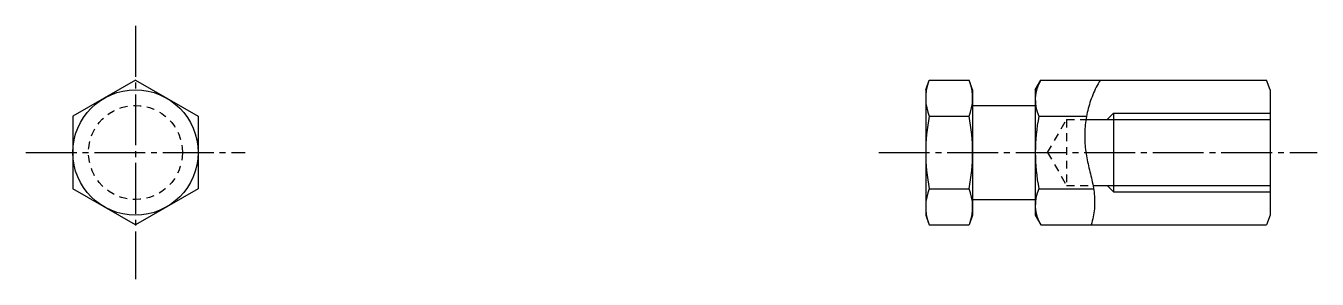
# Model space of a CAD drawing. Extents: x 21 to 326, y 20 to 221.
# Drawn here: x 243.4 to 325.9, y 205.2 to 221.4 of the extents above; entities outside this region: 2.
import ezdxf

# ---------------------------------------------------------------- set-up
doc = ezdxf.new("R2010")
doc.units = 0
doc.header["$LTSCALE"] = 0.25
doc.linetypes.add('CENTER', pattern=[17.5, 13, -1.5, 1.5, -1.5])
doc.linetypes.add('DASHED', pattern=[3.5, 2, -1.5])
doc.layers.get('0').update_dxf_attribs({"linetype": 'CONTINUOUS'})
doc.layers.add('CENTER', color=1, linetype='CENTER')

msp = doc.modelspace()

# ---------------------------------------------------------------- linework, layer by layer
for p, q in [((250.426, 217.912), (246.426, 215.603)), ((250.426, 217.912), (254.426, 215.603)), ((300.889, 217.294), (301.115, 217.912)), ((301.115, 217.912), (303.664, 217.912)), ((303.889, 217.294), (303.664, 217.912)), ((307.889, 217.294), (308.247, 217.912)), ((308.247, 217.912), (322.664, 217.912)), ((322.889, 217.294), (322.664, 217.912)), ((300.889, 217.294), (300.889, 209.294)), ((303.889, 217.294), (303.889, 209.294)), ((307.889, 217.294), (307.889, 209.294)), ((322.889, 217.294), (322.889, 209.294)), ((303.889, 216.294), (307.889, 216.294)), ((246.426, 215.603), (246.426, 210.984)), ((254.426, 215.603), (254.426, 210.984)), ((301.117, 215.603), (303.662, 215.603)), ((307.889, 215.294), (307.889, 215.294)), ((308.117, 215.603), (311.161, 215.603)), ((311.126, 215.394), (322.889, 215.394)), ((312.889, 215.794), (312.889, 210.794)), ((307.889, 213.294), (307.89, 213.294)), ((311.571, 211.194), (322.889, 211.194)), ((250.426, 208.675), (246.426, 210.984)), ((254.426, 210.984), (250.426, 208.675)), ((301.117, 210.984), (303.662, 210.984)), ((303.889, 210.294), (307.889, 210.294)), ((308.117, 210.984), (311.607, 210.984)), ((300.889, 209.294), (301.115, 208.675)), ((301.115, 208.675), (303.664, 208.675)), ((303.889, 209.294), (303.664, 208.675)), ((307.889, 209.294), (308.247, 208.675)), ((308.247, 208.675), (322.664, 208.675)), ((322.889, 209.294), (322.664, 208.675))]:
    msp.add_line(p, q)
at = {"color": 3, "linetype": 'DASHED'}
for p, q in [((308.677, 213.294), (309.889, 215.394)), ((309.889, 215.394), (311.126, 215.394)), ((309.889, 215.394), (309.889, 211.194)), ((308.677, 213.294), (309.889, 211.194)), ((309.889, 211.194), (311.571, 211.194))]:
    msp.add_line(p, q, dxfattribs=at)
at = {"color": 3}
for p, q in [((312.489, 215.394), (312.889, 215.794)), ((312.889, 215.794), (322.889, 215.794)), ((312.489, 211.194), (312.889, 210.794)), ((312.889, 210.794), (322.889, 210.794))]:
    msp.add_line(p, q, dxfattribs=at)
msp.add_lwpolyline([(312.042, 217.913, 0.040471), (311.56, 216.975, 0.039895), (311.238, 215.971, 0.036854), (311.072, 214.929, 0.036306), (311.059, 213.872, 0.036512), (311.2, 212.826, 0.007803), (311.44, 211.798, -0.02873), (311.638, 210.762, -0.050445), (311.663, 209.707, -0.059755), (311.451, 208.674)], format="xyb", dxfattribs=at)
msp.add_circle((250.426, 213.294), 4)
at = {"color": 3, "linetype": 'DASHED'}
msp.add_circle((250.426, 213.294), 3, dxfattribs=at)
for centre, radius, start, end in [((303.929, 216.758), 3.039, 160, 202.32946), ((300.85, 216.758), 3.039, 337.67054, 20), ((310.322, 216.638), 2.435, 148.43829, 205.14928), ((312.704, 213.294), 11.815, 168.72827, 191.27173), ((292.074, 213.294), 11.815, 348.72827, 11.27173), ((319.704, 213.294), 11.815, 168.72827, 191.27173), ((303.929, 209.83), 3.039, 157.67053, 200), ((300.85, 209.83), 3.039, 340, 22.32946), ((310.322, 209.949), 2.435, 154.85073, 211.56172)]:
    msp.add_arc(centre, radius, start, end)
at = {"layer": 'CENTER', "color": 1, "linetype": 'CENTER'}
for p, q in [((250.426, 221.377), (250.426, 205.211)), ((243.426, 213.294), (257.426, 213.294)), ((297.889, 213.294), (325.889, 213.294))]:
    msp.add_line(p, q, dxfattribs=at)

# ---------------------------------------------------------------- texts
for s, p in [('FJL 5-0.8-4-15', (20, 50)), ('FJL0508', (20, 20))]:
    msp.add_text(s, height=8).set_placement(p)

doc.saveas('drawing.dxf')
